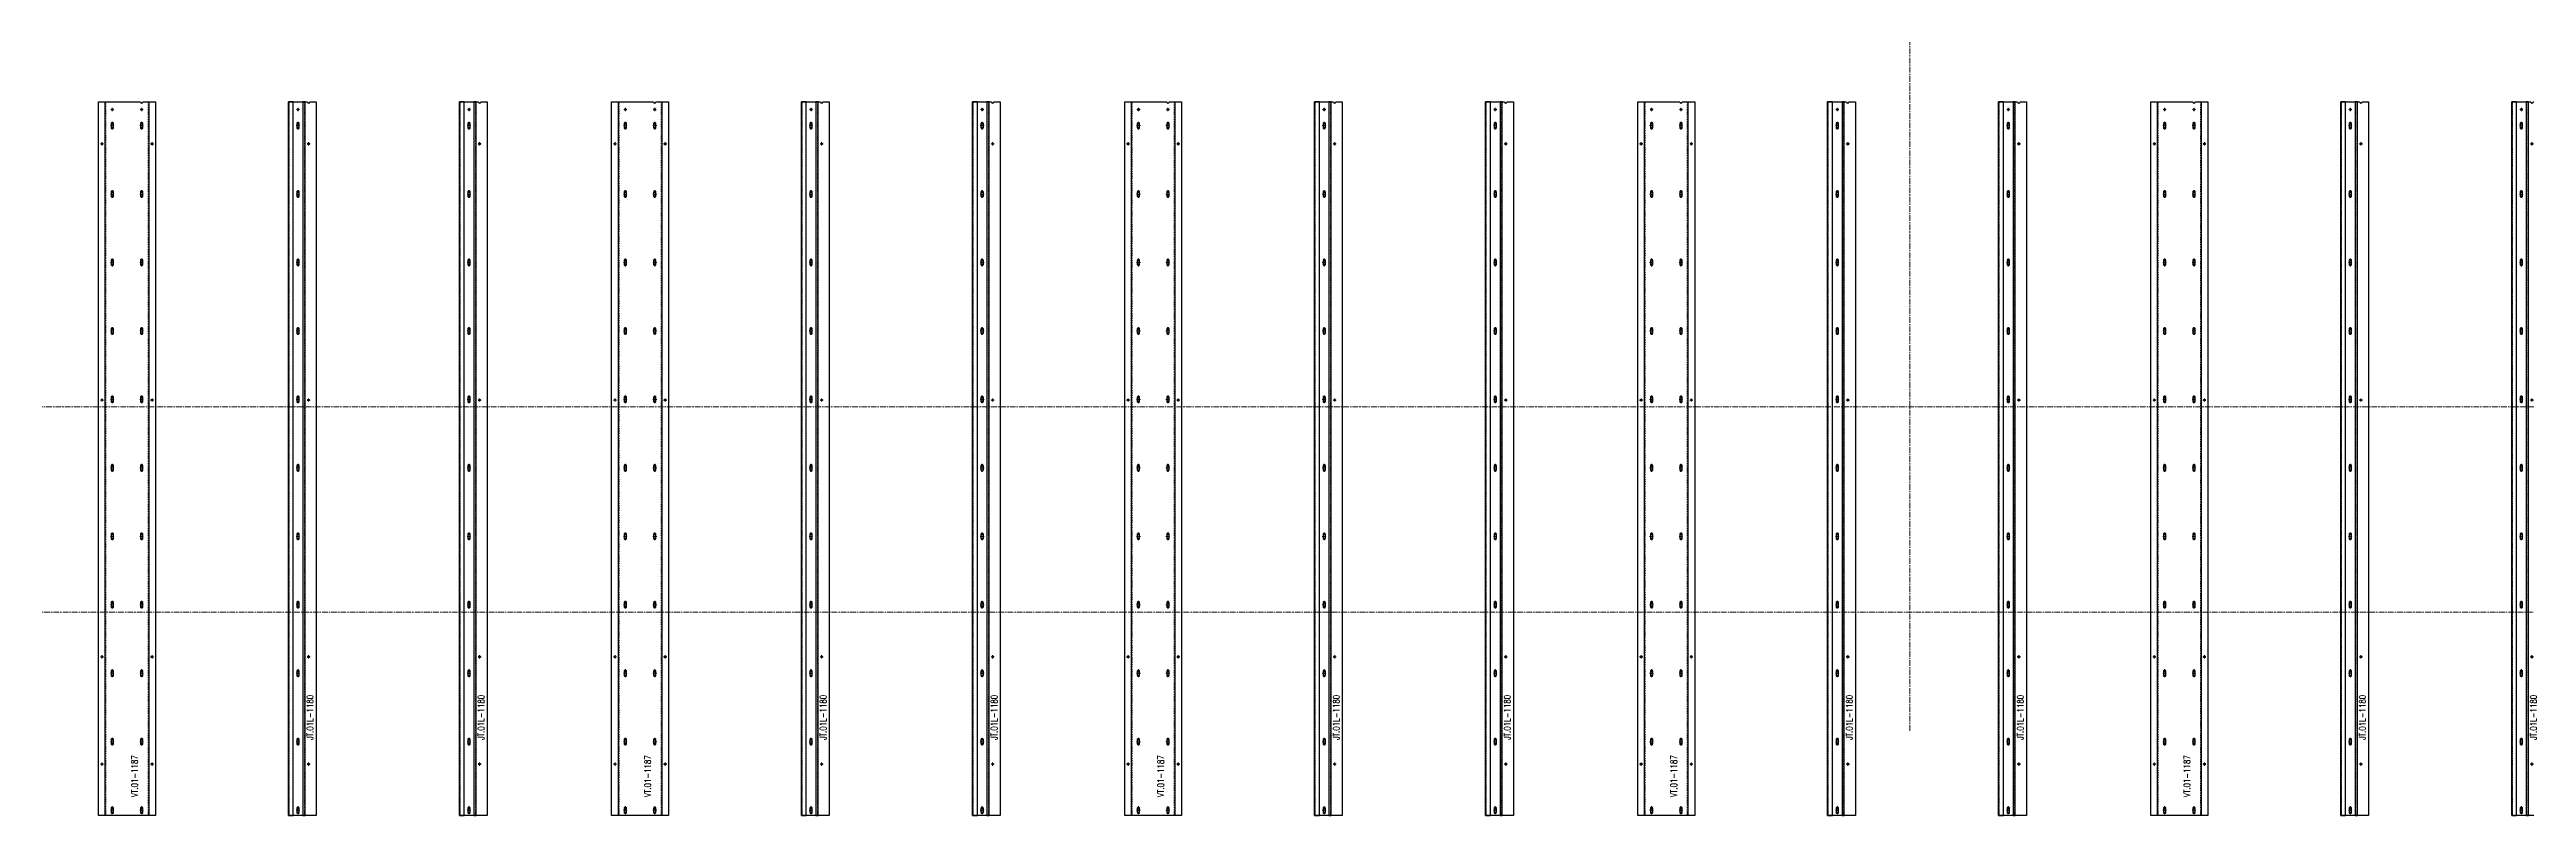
# Model space of a CAD drawing. Header units: inches. Extents: x 841 to 14134, y -5681 to -3225.
# Drawn here: x 2304.2 to 2593.8, y -5456.9 to -5367.4 of the extents above; entities that cross this region are included whole.
import ezdxf

# ---------------------------------------------------------------- set-up
doc = ezdxf.new("R2010")
doc.units = ezdxf.units.IN
doc.header["$MEASUREMENT"] = 0
for name, pattern in [('NBK_Center', [0.541667, 0.333333, -0.0625, 0.083333, -0.0625]), ('NBK_Center2', [0.270833, 0.166667, -0.03125, 0.041667, -0.03125]), ('NBK_CenterX2', [1.083333, 0.666667, -0.125, 0.166667, -0.125]), ('NBK_Hidden', [0.125, 0.083333, -0.041667])]:
    doc.linetypes.add(name, pattern=pattern)
doc.layers.get('Defpoints').update_dxf_attribs({"color": 250, "lineweight": 0})
for name, color, linetype, lineweight in [('!Extrusion', 140, 'Continuous', 25), ('!Gridline', 112, 'NBK_CenterX2', 5), ('!Linetype_Center', 220, 'NBK_Center', 9), ('!Linetype_Center2', 222, 'NBK_Center2', 9)]:
    doc.layers.add(name, color=color, linetype=linetype, lineweight=lineweight)
doc.styles.add('Romans', font='romans.shx', dxfattribs={"width": 0.8})

# ---------------------------------------------------------------- blocks, each defined once
blk = doc.blocks.new('WEEP HOLE')
at = {"layer": '!Linetype_Center'}
for p, q in [((-0.22, 0.37), (0.22, 0.37)), ((0, 0.83), (0, -0.08))]:
    blk.add_line(p, q, dxfattribs=at)
at = {"color": 0}
blk.add_lwpolyline([(-0.14, 0.61), (-0.14, 0.14, 0.414214), (0, 0, 0.414214), (0.14, 0.14), (0.14, 0.61, 0.414214), (0, 0.75, 0.414214)], format="xyb", close=True, dxfattribs=at)
blk = doc.blocks.new('TAP HOLE_5mm')
at = {"layer": '!Linetype_Center2'}
for points in [[(-0.18, 0), (0.18, 0)], [(0, 0.18), (0, -0.18)]]:
    blk.add_lwpolyline(points, dxfattribs=at)
blk.add_circle((0, 0), 0.101)
blk = doc.blocks.new('VT.01-1187')
at = {"layer": '!Extrusion'}
blk.add_lwpolyline([(3.33, 0), (-3.33, 0), (-3.33, 83.38), (1.58, 83.38, 1), (1.86, 83.38), (3.33, 83.38)], format="xyb", close=True, dxfattribs=at)
blk.add_lwpolyline([(1.86, 83.38), (2.54, 83.38), (2.54, 0), (-2.54, 0), (-2.54, 83.38), (1.58, 83.38)], dxfattribs=at)
at = {"layer": '!Extrusion', "linetype": 'NBK_Hidden'}
blk.add_lwpolyline([(1.86, 83.38), (2.46, 83.38), (2.46, 0), (-2.46, 0), (-2.46, 83.38), (1.58, 83.38)], dxfattribs=at)
at = {"layer": '!Extrusion', "rotation": 360}
for name, p in [('TAP HOLE_5mm', (-1.72, 82.5)), ('TAP HOLE_5mm', (1.72, 82.5)), ('TAP HOLE_5mm', (-2.93, 78.49)), ('WEEP HOLE', (-1.72, 80.25)), ('WEEP HOLE', (1.72, 80.25)), ('TAP HOLE_5mm', (2.93, 78.49)), ('WEEP HOLE', (-1.72, 72.25)), ('WEEP HOLE', (1.72, 72.25)), ('WEEP HOLE', (-1.72, 64.25)), ('WEEP HOLE', (1.72, 64.25)), ('WEEP HOLE', (-1.72, 56.25)), ('WEEP HOLE', (1.72, 56.25)), ('TAP HOLE_5mm', (-2.93, 48.54)), ('WEEP HOLE', (-1.72, 48.25)), ('WEEP HOLE', (1.72, 48.25)), ('TAP HOLE_5mm', (2.93, 48.54)), ('WEEP HOLE', (-1.72, 40.25)), ('WEEP HOLE', (1.72, 40.25)), ('WEEP HOLE', (-1.72, 32.25)), ('WEEP HOLE', (1.72, 32.25)), ('WEEP HOLE', (-1.72, 24.25)), ('WEEP HOLE', (1.72, 24.25)), ('TAP HOLE_5mm', (-2.93, 18.54)), ('TAP HOLE_5mm', (2.93, 18.54)), ('WEEP HOLE', (-1.72, 16.25)), ('WEEP HOLE', (1.72, 16.25)), ('WEEP HOLE', (-1.72, 8.25)), ('WEEP HOLE', (1.72, 8.25)), ('TAP HOLE_5mm', (-2.93, 6)), ('TAP HOLE_5mm', (2.93, 6)), ('WEEP HOLE', (-1.72, 0.24)), ('WEEP HOLE', (1.72, 0.24))]:
    blk.add_blockref(name, p, dxfattribs=at)
at = {"layer": 'Defpoints', "color": 1, "insert": (0.89, 4.59), "char_height": 0.75, "width": 1.65, "attachment_point": 5, "rotation": 90, "style": 'Romans'}
blk.add_mtext('VT.01-1187', dxfattribs=at)
blk = doc.blocks.new('JT.01L-1180')
at = {"layer": '!Extrusion'}
for points in [[(0.57, 0), (0.57, 83.38), (0, 83.38), (0, 0)], [(1.95, 0), (1.95, 83.38), (1.69, 83.38), (1.69, 0)]]:
    blk.add_lwpolyline(points, close=True, dxfattribs=at)
blk.add_lwpolyline([(0, 0), (0, 83.38), (2.22, 83.38, 1), (2.5, 83.38), (3.25, 83.38), (3.25, 0)], format="xyb", close=True, dxfattribs=at)
at = {"layer": '!Extrusion', "linetype": 'NBK_Hidden'}
for points in [[(0.08, 0), (0.08, 83.38), (0, 83.38), (0, 0)], [(1.95, 0), (1.95, 83.38), (1.87, 83.38), (1.87, 0)]]:
    blk.add_lwpolyline(points, close=True, dxfattribs=at)
at = {"layer": '!Extrusion', "rotation": 360}
for p in [(1.13, 82.5), (2.36, 78.49), (2.36, 48.54), (2.36, 18.54), (2.36, 6)]:
    blk.add_blockref('TAP HOLE_5mm', p, dxfattribs=at)
at = {"layer": '!Extrusion'}
for p in [(1.13, 80.25), (1.13, 72.25), (1.13, 64.25), (1.13, 56.25), (1.13, 48.25), (1.13, 40.25), (1.13, 32.25), (1.13, 24.25), (1.13, 16.25), (1.13, 8.25), (1.13, 0.24)]:
    blk.add_blockref('WEEP HOLE', p, dxfattribs=at)
at = {"layer": 'Defpoints', "color": 2, "insert": (2.54, 11.46), "char_height": 0.75, "width": 1.65, "attachment_point": 5, "rotation": 90, "style": 'Romans'}
blk.add_mtext('JT.01L-1180', dxfattribs=at)
blk = doc.blocks.new('NORTH PENTHOUSE TRACK')
at = {"color": 6}
for p in [(534, 240.62), (594, 240.62), (654, 240.62), (714, 240.62), (774, 240.62)]:
    blk.add_blockref('VT.01-1187', p, dxfattribs=at)
at = {"color": 144}
for p in [(552.87, 240.62), (572.87, 240.62), (612.87, 240.62), (632.87, 240.62), (672.87, 240.62), (692.87, 240.62), (732.87, 240.62), (752.87, 240.62), (792.87, 240.62), (812.87, 240.62)]:
    blk.add_blockref('JT.01L-1180', p, dxfattribs=at)

msp = doc.modelspace()

# ---------------------------------------------------------------- linework, layer by layer
at = {"layer": '!Gridline'}
for p, q in [((2521.71, -5447, -1349.31), (2521.71, -3249.34, -1349.31)), ((850.77, -5433.12, -1349.31), (4576.61, -5433.12, -1349.31))]:
    msp.add_line(p, q, dxfattribs=at)
at = {"layer": '!Gridline', "elevation": -1349.31}
msp.add_lwpolyline([(848.42, -5380.03), (974.23, -5380.03), (987.52, -5409.12), (4406.21, -5409.12)], dxfattribs=at)

# ---------------------------------------------------------------- block references
at = {"color": 144}
msp.add_blockref('NORTH PENTHOUSE TRACK', (1779.21, -5697.51, -1349.31), dxfattribs=at)

doc.saveas('drawing.dxf')
